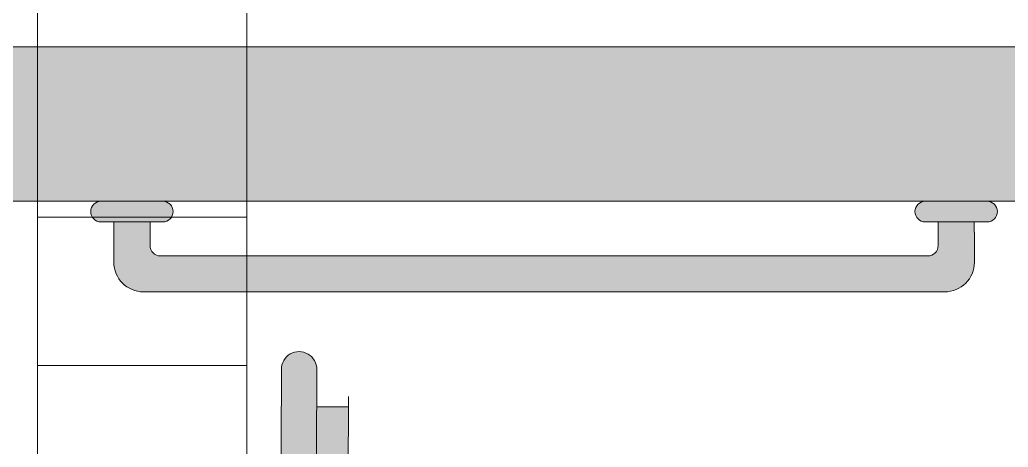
# Model space of a CAD drawing. Header units: metres. Extents: x 31.9 to 125.9, y -29 to 44.
# Drawn here: x 73.6 to 74.559, y -13.321 to -12.906 of the extents above; entities that cross this region are included whole.
import ezdxf

# ---------------------------------------------------------------- set-up
doc = ezdxf.new("R2010")
doc.units = ezdxf.units.M
doc.layers.add('ARQ', color=8, linetype='Continuous', lineweight=0)
doc.layers.add('M-HVAC-DUCT', color=7, linetype='Continuous', lineweight=18)

# ---------------------------------------------------------------- blocks, each defined once
blk = doc.blocks.new('DISCAPACITADO PLANTA')
at = {"layer": 'ARQ'}
h = blk.add_hatch(color=256, dxfattribs=at)
h.paths.add_polyline_path([(0.2628043760083756, 0.9155210386241066), (0.2917367220763083, 0.8957744353080841), (0.2907929084696974, 0.9253084473098312), (0.2699848079193998, 0.9891821049377822), (0.2518361829340137, 1.014591157022876), (0.2345313234694828, 1.019042189042224), (0.2081789582218079, 1.003787586782576), (0.1889320119713176, 0.9693642244814666), (0.1821474606727378, 0.9144338108269494), (0.1839144787564635, 0.8946915382259844), (0.1239030411526016, 0.8980980058271086), (0.1262676302798269, 0.8531030157759429), (0.1620967402852216, 0.8526047954087799), (0.1636091710562795, 0.781482444279888), (0.1947968745340347, 0.7764108792340494), (0.1984223884533946, 0.7987060587394978), (0.2077550284108582, 0.8237924942070691), (0.2300327184526623, 0.8656119918447303)])
h.paths.add_polyline_path([(0.3274821733763673, 0.8246344734682367), (0.2990053183723376, 0.890813548714803), (0.262804376008404, 0.9155210386241348), (0.2300327184526765, 0.8656119918447585), (0.2077550284108867, 0.8237924942070121), (0.1984223884533804, 0.7987060587394409), (0.1928547125747713, 0.7644675105219534), (0.1990852076352354, 0.7349170808725634), (0.1988502574039472, 0.7349195470615371), (0.1980962309949348, 0.7337422994637564), (0.1881209199293465, 0.5935998734453705), (0.1924873525855162, 0.5466038898758825), (0.1823355744549815, 0.5022256573469976), (0.1695740156607712, 0.4421867718049556), (0.1444903701679863, 0.4234329372896326), (0.1392075063119762, 0.4153334362959101), (0.1112302075232776, 0.4153395774409037), (0.0508861009930541, 0.3915303332582312), (0.0207423444606292, 0.4358733159406114), (-0.0169031308619196, 0.4226541109608064), (-0.0321564662558558, 0.4067681578242599), (-0.0351739624968701, 0.3904782537273519), (-0.0182974725520495, 0.2933147142959456), (-0.0041575336509538, 0.2740192317475021), (0.0204912812943547, 0.2636408889175925), (0.1084411244809331, 0.2939781977342903), (0.1087974094393189, 0.2112235861034151), (0.1281427081918025, 0.2113068737755697), (0.1279166145069297, 0.263821847081644), (0.2008417406481442, 0.2427723679188176), (0.2875002147426642, 0.2279655230142197), (0.3755864313305751, 0.2234811975257998), (0.499188143633063, 0.2373978427724239), (0.5825025722920998, 0.2669403247848123), (0.6386109823438773, 0.2564105646949315), (0.6869019521454476, 0.2716838861920507), (0.7183091448866608, 0.337760766282031), (0.7238001304640278, 0.3898169757127334), (0.715550231047871, 0.4143874372994534), (0.6985854645012071, 0.4286626975165151), (0.6845425847134265, 0.431283832097904), (0.6495560572550261, 0.3880416179977004), (0.631236708354095, 0.3985212510017817), (0.6082207117675296, 0.407628390905913), (0.580677753158156, 0.3954820431732742), (0.5604068149332307, 0.4188379678705731), (0.5358399969039738, 0.4337680588737812), (0.5313638421298066, 0.4353934144373853), (0.535196229276039, 0.4805957921639389), (0.5285638874535437, 0.5145179343596455), (0.5470045139793029, 0.5709915550773417), (0.555458820663091, 0.7186121133484705), (0.5577908525302178, 0.7262506053648679), (0.5606845676401662, 0.7894113583531494), (0.5508105133167049, 0.8745572789894422), (0.5108944548038608, 0.9206961116244656), (0.487438656575421, 0.9053893295089775), (0.4622942165748471, 0.8652771928808816), (0.4333176157097684, 0.7962590201834701), (0.4066490563823069, 0.7299853498469986), (0.3801814007495778, 0.6393976422910157), (0.3675515355567143, 0.5816750213288345), (0.3585536415489939, 0.58099093048898), (0.3307863639642505, 0.7926135458501449)])
h.paths.add_polyline_path([(0.1378076714539844, 0.7444662147106273), (0.127373816272609, 0.7498846693851533), (0.1126031168610382, 0.749821076820055), (0.10221630395273, 0.7443129825384461), (0.1036455233153788, 0.4123469803383986), (0.1112302075232776, 0.4153395774408751), (0.139207506311962, 0.4153334362959387), (0.1392245801852852, 0.4153596133577935)], flags=17)
h.paths.add_polyline_path([(0.7174217310685265, 0.8649389018902693), (0.6271243841438974, 0.8639410119970563), (0.6391014291187676, 0.8291924412642542), (0.7156750950628349, 0.8295221152830832)], flags=17)
h.paths.add_polyline_path([(0.707516226036347, 0.8294869887535012), (0.6738955470185175, 0.8293422410229283), (0.6698364352328099, 0.7331454628386779, 1), (0.7033912622558489, 0.7317295859620572)], flags=17)
h.paths.add_polyline_path([(0.6391014291187532, 0.8291924412643112), (0.6271243841438974, 0.8639410119970135), (0.6276061608328121, 0.7520383289404862), (0.6290230488726536, 0.7520444290947239), (0.639456904053944, 0.7466259744202121)], flags=17)
h.paths.add_polyline_path([(0.6394569040539579, 0.7466259744201978), (0.6290230488725826, 0.7520444290947239), (0.6142523494610685, 0.7519808365296257), (0.6038655365528456, 0.7464727422480593), (0.6053298580615663, 0.4063535346039945), (0.6082207117675864, 0.4076283909059413), (0.6312367083542654, 0.398521251001867), (0.6409796012207069, 0.3929478028301076)], flags=17)
h.paths.add_polyline_path([(0.6039125297097315, 0.7355576015591508), (0.5604117471849861, 0.7348352577353552), (0.555458820663091, 0.7186121133485273), (0.5470045139793172, 0.570991555077427), (0.5285638874535153, 0.5145179343595458), (0.535196229276039, 0.4805957921640527), (0.5313638421297782, 0.4353934144373568), (0.5358399969039596, 0.4337680588737955), (0.5604068149331454, 0.4188379678705731), (0.5806777531581419, 0.3954820431732742), (0.6053298580615663, 0.4063535346039945)], flags=17)
h.paths.add_polyline_path([(0.406649056382264, 0.7299853498468281), (0.4085391486342476, 0.7346823921308216), (0.3384790770189881, 0.7339851098832642), (0.3585536415490225, 0.58099093048898), (0.3675515355566716, 0.5816750213288061), (0.3801814007496489, 0.6393976422911578)], flags=16)
h.paths.add_polyline_path([(0.1980962309949348, 0.7337422994637706), (0.1988502574039614, 0.7349195470615228), (0.1378460160317445, 0.7355598868759472), (0.1392245801852852, 0.4153596133577653), (0.1444903701680147, 0.4234329372896898), (0.1695740156607997, 0.4421867718049697), (0.1823355744549104, 0.5022256573458037), (0.1924873525855162, 0.5466038898758258), (0.1881209199293465, 0.5935998734454984)], flags=16)
h.paths.add_polyline_path([(0.6972616906768963, 0.6467240606869781, 1), (0.6627294534904138, 0.646575388408209), (0.6637669044638557, 0.4056057646047151), (0.6845425847134692, 0.4312838320979325), (0.6904459743915936, 0.4301819513536034), (0.6846570483005368, 0.4687548032139122), (0.6978595839575094, 0.507850877678095)], flags=17)
h.paths.add_polyline_path([(0.7505099661382673, 0.5168261229188147), (0.7377866719074149, 0.5228503391758608), (0.7229087607600633, 0.5011800881660662), (0.7159121841106498, 0.5089130335080086), (0.7161399418638013, 0.5240700178202644), (0.6977703833893119, 0.5285695698434978), (0.6978595839574953, 0.5078508776779671), (0.6846570483005224, 0.4687548032139264), (0.6904459743915368, 0.4301819513536175), (0.6985854645012071, 0.4286626975164725), (0.7155502310478994, 0.4143874372994534), (0.7238001304640278, 0.3898169757126624), (0.7563928856570499, 0.429794935568694), (0.7637257637603483, 0.4592101265225069)])
h.paths.add_polyline_path([(0.7283392086470002, 0.6094334476354251), (0.6974228117013725, 0.6093003427004791), (0.6977703833893261, 0.528569569843512), (0.7161399418638013, 0.5240700178202787), (0.7159121841106498, 0.5089130335080371), (0.7229087607600633, 0.501180088166052), (0.7287685280419538, 0.5097150650589839)])
h.paths.add_polyline_path([(0.7292559162482349, 0.3965089900505489), (0.7238001304640278, 0.3898169757126624), (0.7183091448866749, 0.3377607662819884), (0.6987688691744866, 0.2966504236353842), (0.6999752365964014, 0.0164464320757247), (0.7308916335419866, 0.0165795370108128)])
h.paths.add_polyline_path([(0.6987688691744725, 0.2966504236353984), (0.6869019521454476, 0.2716838861920365), (0.6643741562943009, 0.2645588632308176), (0.6655985228024548, -0.0198257914740481, 1), (0.700130759989122, -0.0196771191952649)])
h.paths.add_polyline_path([(0.6374130653142629, 0.2134994448534115), (0.6042326625804721, 0.2133565926524312), (0.6047886503909297, 0.0842168290059959), (0.637969053124593, 0.084359681206891)])
h.paths.add_polyline_path([(0.1351882924195991, 0.2113372072595041), (0.1020078896859502, 0.2111943550585948), (0.1025638774963653, 0.0820545914122022), (0.13574428023, 0.0821974436131257)])
h.paths.add_polyline_path([(0.0696696466596762, 0.2806044127072056), (0.0351879771248775, 0.2687103487806297), (0.0364262748082638, -0.0189101118906763, 1), (0.0709585119948031, -0.0187614396118932)])
h.paths.add_polyline_path([(0.0351879771248918, 0.2687103487806297), (0.0204912812943974, 0.2636408889176067), (-0.0011743322711055, 0.2727631597327473), (-5.65545185225e-05, 0.0131359663251658), (0.0362876325682322, 0.0132924396252605)])
h.paths.add_polyline_path([(0.0149517648825253, 0.4812842854011308), (0.0012178860243637, 0.5183628255153537), (-0.0005983727837275, 0.5405257603157168), (-0.014506361342356, 0.5453190573470721), (-0.019240766378573, 0.5386114623494791), (-0.0201530413917794, 0.5287953622615476), (-0.0464549400030592, 0.4995449510777378), (-0.0531351315900253, 0.4504076714618038), (-0.0316901647934316, 0.4072537987013761), (-0.0169031308618912, 0.4226541109608064), (0.0144122751261762, 0.4336505127125747)])
h.paths.add_polyline_path([(0.0680894426826484, 0.6476397402703215, 1), (0.0335572054961091, 0.6474910679915383), (0.0345557724515402, 0.4155530682791664), (0.0508861009929973, 0.3915303332582169), (0.0691610316667095, 0.3987408515979496)], flags=17)
h.paths.add_polyline_path([(0.6274723139802632, 0.7831270517077799), (0.5604559884442608, 0.784422189211256), (0.5577908525302178, 0.7262506053648253), (0.5604117471850003, 0.7348352577353694), (0.6039125297097458, 0.7355576015591369), (0.6038655365528314, 0.746472742248045), (0.6142523494610828, 0.7519808365296399), (0.6276061608327979, 0.752038328940472)], flags=17)
h.paths.add_polyline_path([(0.5636886364806344, 0.9561708596053649), (0.5446128040288158, 1.023157160039062), (0.5291494823460569, 1.037923257209681), (0.516106170858379, 1.03834520418104), (0.4953413476408457, 1.022389036433607), (0.4775445066788678, 0.9995295794142152), (0.4577235820147081, 0.9332439799011212), (0.4599488018323826, 0.8913453429523626), (0.4551779248235589, 0.8483271905206777), (0.4622942165748757, 0.8652771928809672), (0.4874386565754494, 0.9053893295090348), (0.5108944548038326, 0.9206961116244514), (0.5508105133167049, 0.8745572789894422), (0.5544706183006838, 0.8887273524302088), (0.5585070864802049, 0.8983140618710763)])
h.paths.add_polyline_path([(0.1137389566157196, 0.8623397786950591), (0.0232469911084792, 0.8619501819641184), (0.0236510457955603, 0.8265427313579181), (0.1020690147012431, 0.8268803456882807)], flags=17)
h = blk.add_hatch(color=256, dxfattribs=at)
h.paths.add_polyline_path([(0.6743826314582009, 0.8939993300610781), (0.554470618300698, 0.888727352430223), (0.550810513316691, 0.8745572789894993), (0.560684567640152, 0.7894113583530782), (0.5604559884442182, 0.7844221892112273), (0.6274723139802632, 0.7831270517077799), (0.627124384143869, 0.8639410119970419), (0.6711004918476107, 0.8644269987388213)])
h.paths.add_polyline_path([(0.3135806976673194, 0.8877174423817706), (0.2934911473828663, 0.8945770232319603), (0.2990053183723376, 0.8908135487147744), (0.3274821733763389, 0.8246344734683075), (0.3247954411761214, 0.8506716087431556)])
h.paths.add_polyline_path([(0.16209674028525, 0.8526047954088085), (0.1262676302798269, 0.8531030157759429), (0.1266624166738808, 0.8455907551179394), (0.1253740961520435, 0.7708114375418944), (0.1417489198608024, 0.7628354827963051), (0.156283934812933, 0.7654711505365839), (0.1636091710562653, 0.7814824442798596)])
h.paths.add_polyline_path([(0.0653860601294412, 0.8267224138862161), (0.0318016855306667, 0.826577822457736), (0.0322249167828659, 0.7282735379905745, 1), (0.065809291381612, 0.7284181294190262)])
h.paths.add_polyline_path([(0.0316310935984205, 0.8662013562523609), (0.0316492405155771, 0.8619863563237402), (0.065233615114451, 0.8621309477521919), (0.0652154681972803, 0.8663459476816939, 1)])
h = blk.add_hatch(color=256, dxfattribs=at)
edge = h.paths.add_edge_path()
edge.add_line((0.6756513063105416, 0.8709519320295414), (0.6753779753808546, 0.8644742698683812))
edge.add_line((0.6753779753808546, 0.8644742698683812), (0.7090082288805492, 0.8648459229813028))
edge.add_line((0.7090082288805492, 0.8648459229813028), (0.7092061333336375, 0.8695360551530766))
edge.add_arc((0.6924287198220898, 0.8702439935913162), 0.0167923429267571, 357.5837850750614, 537.5837850751097)
for points in [[(0.1266624166738666, 0.8455907551179109), (0.1257794931443215, 0.862391617039364), (0.023246991108465, 0.8619501819641326), (0.0236510457955461, 0.826542731357861), (0.1018608290175109, 0.8268794493826019), (0.1022163039527584, 0.7443129825384746), (0.112603116861024, 0.749821076820041), (0.1273738162726232, 0.7498846693851107), (0.125374096152072, 0.7708114375418234)], [(0.0337297552699454, 0.6074127846357416), (-0.0026144318168377, 0.6072563113354761), (-0.0023297044922117, 0.541122452432873), (-0.0005983727837560001, 0.5405257603156742), (0.0012178860243495, 0.5183628255153394), (0.0149517648824826, 0.4812842854011167), (0.0144122751261762, 0.4336505127125605), (0.0207423444606434, 0.435873315940583), (0.0345557724515544, 0.4155530682791098)], [(0.6301757890620081, 0.2579935815989245), (0.6108144883593383, 0.2616270805920209), (0.6110221823339403, 0.2133858236972799), (0.6303674810863245, 0.2134691113694345)]]:
    blk.add_hatch(color=256, dxfattribs=at).paths.add_polyline_path(points)
for points in [[(0.6743826314581867, 0.8939993300610638), (0.554470618300698, 0.888727352430223), (0.5585070864802049, 0.8983140618710905), (0.5636886364806486, 0.9561708596053649), (0.5446128040288585, 1.023157160039033), (0.5291494823460569, 1.037923257209697), (0.516106170858379, 1.038345204181013), (0.4953413476408742, 1.022389036433634), (0.4775445066788821, 0.9995295794142152), (0.4577235820147223, 0.9332439799011067), (0.4599488018323969, 0.8913453429523912), (0.4599488018323541, 0.8913453429520926), (0.4551465800063711, 0.8480445598596587)], [(0.2917367220763509, 0.8957744353080841), (0.2907929084696974, 0.9253084473098738), (0.2699848079194425, 0.9891821049377538), (0.251836182933971, 1.014591157022876), (0.2345313234695112, 1.019042189042237), (0.2081789582218079, 1.003787586782576), (0.1889320119713176, 0.9693642244814527), (0.182147460672752, 0.9144338108269208), (0.1869715402466454, 0.8605360636146031), (0.1951956259259617, 0.8074674263207413)], [(0.3274821733762252, 0.8246344734685067), (0.2990053183723233, 0.890813548714803), (0.2628043760083898, 0.9155210386241208), (0.2300327184527049, 0.8656119918448582), (0.2077550284108867, 0.8237924942070549), (0.1984223884533946, 0.7987060587394696), (0.1928547125747855, 0.7644675105219392), (0.1990266288318878, 0.7351949125359454), (0.198096230994949, 0.7337422994637706), (0.1881209199293465, 0.5935998734454984), (0.1924873525855162, 0.5466038898758825), (0.1924873525855162, 0.5466038898757829), (0.1823355744547825, 0.5022256573454345), (0.1695740156607712, 0.4421867718048845)], [(0.2934911473827526, 0.8945770232319317), (0.3135806976673194, 0.8877174423817706), (0.3247954411760645, 0.8506716087433828), (0.3307863639642221, 0.7926135458510828), (0.3585536415490083, 0.5809909304889658), (0.3675515355566858, 0.5816750213288202), (0.3801814007495494, 0.6393976422909873), (0.4066490563823352, 0.7299853498469986), (0.4333176157086029, 0.7962590201808695), (0.4333176157086029, 0.7962590201809832), (0.4622942165748328, 0.8652771928809102), (0.487438656575421, 0.9053893295089921), (0.5108944548038467, 0.9206961116244514), (0.5508105133167049, 0.8745572789894707), (0.5606845676401662, 0.7894113583531494), (0.5577908525302178, 0.7262506053648821)], [(0.1265743822442857, 0.8530987502478096), (0.1620967402852216, 0.8526047954087799), (0.1636091710562795, 0.781482444279888), (0.1562839348129188, 0.7654711505365839), (0.1417489198607882, 0.7628354827963051), (0.1253740961520435, 0.7708114375418944), (0.1266624166738808, 0.8455907551178825), (0.1239030411526016, 0.8980980058271228), (0.1839144787565061, 0.8946915382259701)], [(0.6743826314581867, 0.8939993300610638), (0.6711004918476107, 0.8644269987388071)], [(0.554470618300698, 0.888727352430223), (0.5508105133167049, 0.8745572789894707)], [(0.6271243841438832, 0.8639410119970419), (0.7174103769978049, 0.8649387764146894)], [(0.6409796012206928, 0.3929478028301219), (0.6391014291187532, 0.8291924412643112), (0.6271243841438832, 0.8639410119970419), (0.6276061608327979, 0.752038328940472)], [(0.639089174469163, 0.8291923885040831), (0.7156750950628349, 0.8295221152830691), (0.7156750950628349, 0.8295221152831258), (0.7174232910989105, 0.8649705348478278)], [(0.1257794931443357, 0.8623916170394208), (0.023246991108465, 0.8619501819641184), (0.0236510457955745, 0.8265427313578895), (0.1018730836671722, 0.8268795021427735)], [(0.1021534232647383, 0.8271368233832561), (0.1135382282120503, 0.8617298600309766)], [(0.1018608290175251, 0.8268794493825737), (0.1036455233153788, 0.41234698033837)], [(0.6685545111867555, 0.8293192461626828), (0.6720747298613219, 0.7861907454663993)], [(0.1636091710562795, 0.781482444279888), (0.1947968745340205, 0.776410879234021)], [(0.6274723139802632, 0.7831270517077941), (0.5604559884442608, 0.7844221892112273)], [(0.1253740961520435, 0.7708114375418944), (0.127373816272609, 0.7498846693851391)], [(0.1392245801852852, 0.4153596133577083), (0.1378076714539702, 0.7444662147106129), (0.127373816272609, 0.7498846693851391), (0.112603116861024, 0.749821076820055), (0.1022163039528152, 0.7443129825384746)], [(0.6394569040540006, 0.7466259744201978), (0.6290230488726394, 0.7520444290947239), (0.6142523494610544, 0.7519808365296399), (0.6038655365528456, 0.7464727422480593), (0.6053298580615519, 0.4063535346039799)], [(0.1378460160316877, 0.735559886875933), (0.1988502574040041, 0.7349195470615371)], [(0.3384790770189881, 0.7339851098832642), (0.4083714522483036, 0.7346807231100883)], [(0.5313638421298208, 0.4353934144374139), (0.535196229276039, 0.4805957921640245), (0.535196229276025, 0.4805957921640811), (0.5285638874535153, 0.5145179343596312), (0.5285638874535012, 0.5145179343595317), (0.5470045139793172, 0.570991555077413), (0.5554588206631053, 0.718612113348513), (0.5554588206631053, 0.7186121133485415), (0.5604117471849861, 0.7348352577353694), (0.5604117471849435, 0.7348352577353694), (0.6040501553858209, 0.735559886875663)], [(0.7282617021887035, 0.6274359389035739), (0.7287685280419538, 0.5097150650588845)], [(-0.0026732353680217, 0.6209146623969275), (-0.0023297044922117, 0.5411224524327736)], [(-0.0026144318168946, 0.6072563113354761), (0.03372975526991701, 0.6074127846357272)], [(0.6974228117013866, 0.6093003427004791), (0.7283392086470997, 0.6094334476354109)], [(0.3513491917761655, 0.5790641534613316), (0.3356585475749512, 0.5628943249458871)], [(0.1920688726283686, 0.5600004581634437), (0.2091200124941395, 0.5670314718278036), (0.2194613585834588, 0.5640602248391104)], [(0.4122899630091156, 0.560586537296615), (0.383533012239539, 0.5726946039315379)], [(0.0144122751261904, 0.4336505127125605), (0.0149517648824968, 0.4812842854011026), (0.0012178860243637, 0.5183628255153679), (-0.0005983727837560001, 0.5405257603156742), (-0.014506361342356, 0.5453190573470863), (-0.0192407663785872, 0.5386114623494649), (-0.0223342063578826, 0.5053259771470949), (-0.0348728226689872, 0.5049286523153143)], [(-0.0201530413918647, 0.5287953622614765), (-0.0464549400030592, 0.4995449510777661), (-0.0531351315900253, 0.4504076714617895), (-0.031964316342723, 0.407805475987118), (-0.0351739624968559, 0.3904782537273093), (-0.0182974725520637, 0.2933147142959314), (-0.0041575336509254, 0.2740192317475305), (0.0204912812943547, 0.2636408889175783), (0.1236258483881301, 0.299215997391201), (0.1337358376739957, 0.3089681819516983), (0.1777577060294107, 0.2892069013819025), (0.2260085434443226, 0.2841258904122696), (0.2696657681564432, 0.2949294606525541)], [(0.6980150138041524, 0.5285096485732482), (0.7161399418638013, 0.5240700178202787), (0.7159121841106355, 0.5089130335080086), (0.7229087607600775, 0.5011800881660378), (0.7377866719074007, 0.5228503391758466), (0.7505099661382673, 0.5168261229188147), (0.7637257637603483, 0.4592101265225355), (0.7563928856570215, 0.429794935568694), (0.7238001304640278, 0.3898169757126624), (0.715550231047871, 0.4143874372994534), (0.6985854645011785, 0.4286626975165009), (0.684542584713455, 0.4312838320979325), (0.6495560572550119, 0.3880416179976862), (0.6495560572550261, 0.3880416179976862), (0.6312367083542938, 0.3985212510017959), (0.6082207117675438, 0.4076283909059272), (0.5806777531581419, 0.3954820431732742), (0.5604068149331596, 0.4188379678706299), (0.5358399969041159, 0.4337680588737527), (0.5145488251704933, 0.4414991866337206), (0.5145488251704649, 0.4414991866337348), (0.4948517334010917, 0.4792108308046326), (0.4531142326795532, 0.5060402690195362), (0.3825937748353283, 0.5205563975847411), (0.334593521373165, 0.5214210923378602), (0.2821422358915697, 0.5049809276264057), (0.2135492906019465, 0.4656514888350928)], [(0.6904459743915794, 0.4301819513536034), (0.6846570483005224, 0.4687548032139122), (0.6982892343074952, 0.509123181916664)], [(-0.0321564662558558, 0.4067681578242599), (-0.0169031308619054, 0.4226541109608064), (0.020742344460615, 0.4358733159405972), (0.0508861009930257, 0.3915303332582312), (0.0508861009930115, 0.3915303332582169), (0.1112302075232634, 0.4153395774408751), (0.1392075063119904, 0.4153334362959244), (0.1392075063119762, 0.4153334362959244), (0.1444903701680005, 0.4234329372896612), (0.1726022762811539, 0.4444508565274107), (0.2018810256085857, 0.4613084600851495), (0.2251877385348564, 0.4683393364312284)], [(0.3153277265553811, 0.3964298740043972), (0.3357159732955921, 0.4228856338268372), (0.3579080228632421, 0.4369733928722326), (0.3795819174309827, 0.4452754721442318), (0.4036989138925267, 0.4429489786939911), (0.4534896145977996, 0.386275610736476), (0.473521236476856, 0.3521047781518973), (0.4695065296907189, 0.2900876647377117), (0.4384869587353819, 0.2455281396479734), (0.3860654903142375, 0.2307431560904973), (0.3525182548879968, 0.2296917704107102), (0.3359187651136892, 0.2347124030877268), (0.3137034946882409, 0.2349442195044702), (0.2937927845439532, 0.2555854476298833), (0.273800077483358, 0.2716749275821542), (0.2755930789670486, 0.3022734161333176), (0.2809275249770309, 0.345639924506159), (0.3078315058430121, 0.3915153781123877), (0.3224410634462771, 0.3982889987373568), (0.3485623464755605, 0.4007159470544936), (0.3802680441201573, 0.3914522675830483), (0.4186728197385749, 0.3634410776235342), (0.4402784402614657, 0.3762307982584332), (0.4559631024487203, 0.3747641683988689)], [(0.7292559162482064, 0.3965089900505347), (0.730934937556782, 0.0065212765066605)], [(0.7238001304640278, 0.3898169757126624), (0.7183091448866749, 0.3377607662820026), (0.6869019521454476, 0.2716838861920365), (0.6386109823438773, 0.2564105646949173), (0.5385916091940857, 0.2751810128797274)], [(0.3638989456514281, 0.3789153299799324), (0.3956315738313663, 0.3792786046076202)], [(0.4192693416140827, 0.3624626191989222), (0.4025080305780194, 0.2868587773926947)], [(0.3040715410366914, 0.3460911096075847), (0.2777532712309068, 0.3075528833160916)], [(0.3425445375909959, 0.3187250731885314), (0.3675636362761878, 0.3295916937360914), (0.3838497743386142, 0.334371150706815)], [(0.1087972242335553, 0.2112666040126783), (0.1084411244809189, 0.2939781977342051)], [(0.1281427081918025, 0.2113068737755839), (0.1277975277156855, 0.2914822378017447)], [(0.549141645272627, 0.2773083522560995), (0.508451823104636, 0.2691035404170208), (0.4635568560848782, 0.2815023233914218)], [(-0.001174332271134, 0.2727631597327473), (0, 0)], [(0.2982959537145575, 0.2538992011082826), (0.305662314695283, 0.2711009491685274)], [(0.1279166145069723, 0.263821847081644), (0.2008417406483431, 0.242772367918775), (0.2875002147428773, 0.227965523014177), (0.3755864313305466, 0.2234811975258282), (0.4991881436330772, 0.2373978427724239), (0.5825025722920146, 0.2669403247847981)], [(0.6110219971281339, 0.2134288416065573), (0.6108144883593241, 0.2616270805919925)], [(0.6303674810863386, 0.2134691113694345), (0.6301757890620224, 0.2579935815989387)], [(-5.65545185225e-05, 0.0131359663251516), (0.0362876325682464, 0.0132924396252605)], [(0.7308916335420009, 0.0165795370108128), (0.6999752365964156, 0.0164464320757674)]]:
    blk.add_lwpolyline(points, dxfattribs=at)
for points in [[(0.3135806976673052, 0.8877174423817564), (0.2934911473828094, 0.8945770232319603), (0.299005318372366, 0.8908135487147744), (0.3274821733763389, 0.8246344734682223), (0.3247954411760929, 0.850671608743184)], [(0.1266624166738666, 0.8455907551176833), (0.1257794931443357, 0.8623916170393924), (0.023246991108465, 0.8619501819641326), (0.0236510457955603, 0.8265427313578753), (0.1018608290175393, 0.8268794493826019), (0.1022163039527442, 0.7443129825384461), (0.1126031168609956, 0.749821076820041), (0.127373816272609, 0.7498846693851391), (0.125374096152072, 0.770811437541866)], [(0.1351882924195991, 0.2113372072595183), (0.1357442802300142, 0.0821974436131257), (0.1025638774963795, 0.082054591412188), (0.1025638774963795, 0.0820545914121596), (0.1020078896859644, 0.2111943550586091)], [(0.637969053124607, 0.084359681206891), (0.6047886503909581, 0.0842168290060102), (0.6047886503909581, 0.0842168290059817), (0.6042326625804862, 0.2133565926524312), (0.6374130653142345, 0.2134994448533973)]]:
    blk.add_lwpolyline(points, close=True, dxfattribs=at)
for points in [[(0.065233615114451, 0.8621309477521492), (0.0652154681972803, 0.8663459476811823), (0.0652154681972093, 0.8663459476812958, 0.9999999999999998), (0.0316310935983779, 0.8662013562528301), (0.0316310935984205, 0.8662013562527164), (0.0316508001144342, 0.8616241069706234)], [(0.6753899419414893, 0.8647578650592604), (0.6756513063105416, 0.8709519320296408), (0.6756513063104564, 0.8709519320297259, -0.9999999999999998), (0.7092061333334954, 0.8695360551531051), (0.7092061333336375, 0.86953605515302), (0.7090131620041121, 0.8649628329406625)], [(0.0318016855306667, 0.8265778224577218), (0.0322249167828659, 0.7282735379905177), (0.0322249167827096, 0.7282735379905745, 0.9999999999999998), (0.0658092913815409, 0.7284181294190404), (0.065809291381612, 0.7284181294189837), (0.0653860601294696, 0.8267224138862019)], [(0.707516226036347, 0.8294869887535155), (0.7033912622558489, 0.731729585962043), (0.7033912622557068, 0.7317295859620572, -0.9999999999999998), (0.6698364352326678, 0.7331454628386779), (0.6698364352328099, 0.7331454628386496), (0.6738871908237343, 0.8291442077932913)], [(0.0691610316666953, 0.3987408515978927), (0.0680894426826484, 0.6476397402702645), (0.0680894426825347, 0.6476397402703215, 0.9999999999999998), (0.0335572054959954, 0.6474910679915383), (0.0335572054961091, 0.6474910679914956), (0.0345557724515402, 0.4155530682790527)], [(0.6978595839574809, 0.5078508776779387), (0.6972616906768963, 0.6467240606868643), (0.6972616906767826, 0.6467240606869781, 0.9999999999999998), (0.6627294534902433, 0.646575388408195), (0.6627294534904138, 0.6465753884081379), (0.6637669044638557, 0.4056057646046157)], [(0.6643741562943009, 0.264558863230846), (0.6655985228024548, -0.0198257914741049), (0.6655985228023411, -0.0198257914740481, 0.9999999999999998), (0.7001307599888805, -0.0196771191952649), (0.700130759989122, -0.0196771191953218), (0.6987688691744866, 0.2966504236353131)], [(0.0351879771248918, 0.2687103487806297), (0.0364262748082638, -0.0189101118907615), (0.0364262748080933, -0.0189101118906763, 0.9999999999999998), (0.0709585119946326, -0.0187614396118932), (0.0709585119948031, -0.0187614396119784), (0.06966964665966201, 0.2806044127072198)]]:
    blk.add_lwpolyline(points, format="xyb", dxfattribs=at)
blk.add_lwpolyline([(0.6756513063105416, 0.8709519320295414), (0.6753779753808546, 0.8644742698683812), (0.7090082288805492, 0.8648459229813028), (0.7092061333336375, 0.8695360551530766, 1)], format="xyb", close=True, dxfattribs=at)
blk = doc.blocks.new('BARANDA SANIT MINUS')
at = {"layer": 'ARQ'}
h = blk.add_hatch(color=256, dxfattribs=at)
edge = h.paths.add_edge_path()
edge.add_arc((-0.0429999999999069, 0.0275000000000176), 0.0100000000000051, 180, 270)
edge.add_line((-0.0429999999999069, 0.0175000000000125), (-0.0199999999998966, 0.0175000000000125))
edge.add_line((-0.0199999999998966, 0.0175000000000125), (-0.0199999999998966, -0.0174999999999699))
edge.add_line((-0.0199999999998966, -0.0174999999999699), (-0.0299999999998875, -0.0174999999999841))
edge.add_line((-0.0299999999998875, -0.0174999999999841), (-0.0299999999999017, -0.0177381380714792))
edge.add_line((-0.0299999999999017, -0.0177381380714792), (-0.0589999999999122, -0.0177381380714792))
edge.add_arc((-0.0589999999999122, 0.0112618619285172), 0.0289999999999964, 180, 270, ccw=False)
edge.add_line((-0.0879999999999086, 0.0112618619285172), (-0.0879999999999086, 0.2918809309642539))
edge.add_line((-0.0879999999999086, 0.2918809309642539), (-0.0879999999998944, 0.7886190690357608))
edge.add_arc((-0.05899999999989802, 0.7886190690357608), 0.02899999999999638, 89.99999999999989, 180, ccw=False)
edge.add_line((-0.058999999999898, 0.8176190690357572), (-0.0299999999998875, 0.8176190690357572))
edge.add_line((-0.0299999999998875, 0.8176190690357572), (-0.0199999999998966, 0.8176190690357572))
edge.add_line((-0.0199999999998966, 0.8176190690357572), (-0.0199999999999108, 0.7823809309642799))
edge.add_line((-0.0199999999999108, 0.7823809309642799), (-0.0429999999998927, 0.7823809309642658))
edge.add_arc((-0.04299999999989264, 0.7723809309642606), 0.01000000000000512, 90.00000000000037, 180.0000000000006)
edge.add_line((-0.0529999999998978, 0.7723809309642605), (-0.052999999999912, 0.2918809309642539))
edge.add_line((-0.052999999999912, 0.2918809309642539), (-0.052999999999912, 0.02750000000001762))
edge = h.paths.add_edge_path()
edge.add_arc((-0.00999999999994825, 0.8300000000000621), 0.00999999999993405, -1.2147438610554673e-10, 179.9999999998785, ccw=False)
edge.add_line((-1.42e-14, 0.8300000000000409), (0, 0.7699999999999534))
edge.add_arc((-0.0099999999999483, 0.7699999999999534), 0.0099999999999483, -180, 0, ccw=False)
edge.add_line((-0.0199999999998966, 0.7699999999999534), (-0.0199999999998823, 0.8300000000000833))
edge = h.paths.add_edge_path()
edge.add_arc((-0.00999999999994825, 0.0300000000000651), 0.00999999999993405, -1.21985976875294e-10, 179.9999999998779, ccw=False)
edge.add_line((-1.42e-14, 0.0300000000000438), (0, -0.0300000000000438))
edge.add_arc((-0.0099999999999483, -0.0300000000000438), 0.0099999999999483, -180, 0, ccw=False)
edge.add_line((-0.0199999999998966, -0.0300000000000438), (-0.0199999999998823, 0.0300000000000864))
for points in [[(-0.0199999999998823, 0.8300000000000833, -0.9999999999999998), (-1.42e-14, 0.8300000000000409), (0, 0.7699999999999534), (0, 0.7699999999999534, -0.9999999999999998), (-0.0199999999998966, 0.7699999999999534), (-0.0199999999998966, 0.7699999999999534), (-0.0199999999998823, 0.8300000000000833)], [(-0.052999999999912, 0.0275000000000176, 0.4142135623730951), (-0.0429999999999069, 0.0175000000000125), (-0.0199999999998966, 0.0175000000000125), (-0.0199999999998966, -0.0174999999999699), (-0.0299999999998875, -0.0174999999999841), (-0.0299999999999017, -0.0177381380714792), (-0.0589999999999122, -0.0177381380714792, -0.4142135623730951), (-0.0879999999999086, 0.0112618619285172), (-0.0879999999999086, 0.2918809309642539), (-0.0879999999998944, 0.7886190690357608, -0.4142135623730951), (-0.058999999999898, 0.8176190690357572), (-0.0299999999998875, 0.8176190690357572), (-0.0199999999998966, 0.8176190690357572), (-0.0199999999999108, 0.7823809309642799), (-0.0429999999998927, 0.7823809309642658, 0.4142135623730951), (-0.0529999999998978, 0.7723809309642605), (-0.052999999999912, 0.2918809309642539)], [(-0.0199999999998823, 0.0300000000000864, -0.9999999999999998), (-1.42e-14, 0.0300000000000438), (0, -0.0300000000000438), (0, -0.0300000000000438, -0.9999999999999998), (-0.0199999999998966, -0.0300000000000438), (-0.0199999999998966, -0.0300000000000438), (-0.0199999999998823, 0.0300000000000864)]]:
    blk.add_lwpolyline(points, format="xyb", close=True, dxfattribs=at)
blk = doc.blocks.new('PISO 9')
at = {"layer": 'ARQ', "ltscale": 0.01}
h = blk.add_hatch(color=256, dxfattribs=at)
h.dxf.hatch_style = 1
h.paths.add_polyline_path([(347.2881534911726, -2856.368976286525), (347.1381282519897, -2856.368976286525), (347.1380596693377, -2855.04395543377), (347.2880849085207, -2855.04395543377)])
h.paths.add_polyline_path([(347.1380596693361, -2855.356068006049), (347.1380596693361, -2855.206042766867), (346.5043883250069, -2855.206042766867), (346.5043883250069, -2855.356068006049)])
h.paths.add_polyline_path([(345.0504285109469, -2855.356395138925), (345.0504285109469, -2855.206369899743), (345.7043883240817, -2855.206042766867), (345.7043883240817, -2855.356068006049)])
h.paths.add_polyline_path([(343.6865620682313, -2855.356131639021), (343.6865620682313, -2855.206106399838), (344.2504285109314, -2855.205779266983), (344.2504285109314, -2855.355804506165)])
h.paths.add_polyline_path([(342.5366390291479, -2856.368917034884), (342.3866137899649, -2856.368917034884), (342.3865656373453, -2855.356096361853), (342.5365908765282, -2855.356096361853)])
h.paths.add_polyline_path([(342.3866137899649, -2856.368917034884), (347.2881534911726, -2856.368976286525), (347.2881534958137, -2856.518980487977), (342.3866137946061, -2856.518921236453)])
h.paths.add_polyline_path([(343.9897889866434, -2856.368776419806), (343.8397637474604, -2856.368776419806), (343.8397155948408, -2855.355955746774), (343.9897408340237, -2855.355955746774)])
h.paths.add_polyline_path([(345.638971238908, -2856.368876353165), (345.488945999725, -2856.368876353165), (345.488893880929, -2855.356094767445), (345.638919120112, -2855.356094767445)])
h.paths.add_polyline_path([(347.2694238553825, -2854.141584937934), (347.2694357204375, -2854.004946134206), (347.1193866185715, -2854.004946134206), (347.1193747535174, -2854.141584937934)])
h.paths.add_polyline_path([(348.9889858035563, -2853.854941184013), (345.3374779915384, -2853.854992214971), (345.3374779868973, -2854.004996416424), (348.9889857989151, -2854.004945385582)])
h.paths.add_polyline_path([(345.3374788632063, -2853.854954090471), (345.3376849808481, -2850.131202351466), (345.4876891823003, -2850.131202346825), (345.487483064775, -2853.85495408583)])
h.paths.add_polyline_path([(342.388724546302, -2852.905897443935), (344.4366091566806, -2852.905911757984), (344.4366091613217, -2853.055915959436), (343.4866091566805, -2853.055911757983), (343.4866091566805, -2853.855911757983), (343.3366091566807, -2853.854955999975), (343.3366091566807, -2853.055906696108), (342.3887245509432, -2853.055901645504)])
h.paths.add_polyline_path([(350.2092175685893, -2851.005084902324), (345.4877255104627, -2851.0049918155), (345.4877255058216, -2851.154996016952), (350.2092175639482, -2851.155089103892)])
h.paths.add_polyline_path([(346.7972852436812, -2851.00500749943), (346.7976483700265, -2849.973898942979), (346.9476525714788, -2849.973898938339), (346.9472894452499, -2851.005007494789)])
h.paths.add_polyline_path([(343.2361288327863, -2850.131022797045), (343.2361288327863, -2849.981022799599), (345.4878149547039, -2849.981205766068), (345.4878149547039, -2850.131205763514)])
h.paths.add_polyline_path([(350.0592175331801, -2851.005046306395), (350.0595799549451, -2844.480755684063), (350.2095841563973, -2844.480755679423), (350.2092217347488, -2851.005046301754)])
h.paths.add_polyline_path([(351.4125508645509, -2851.005065633899), (353.9873366063468, -2851.005004550259), (353.987336610988, -2851.155008751712), (351.412550869192, -2851.155069835468)])
h.paths.add_polyline_path([(351.4925990966792, -2851.155068155032), (351.4927123966879, -2853.954889164785), (351.6427614985539, -2853.954889164785), (351.6426480854066, -2851.155067839656)])
h.paths.add_polyline_path([(352.54512944262, -2853.804824939639), (353.588313391926, -2853.80480879836), (353.588313391926, -2853.954857900226), (352.54512944262, -2853.954874041504)])
h.paths.add_polyline_path([(351.6426811714334, -2855.113910609376), (353.5883226805527, -2855.113886778528), (353.5883226805527, -2855.263935880394), (351.6426811714334, -2855.263959711241)])
h.paths.add_polyline_path([(351.4926317325162, -2856.362296399158), (351.4929130692631, -2855.113910606041), (351.6429621711291, -2855.113910606041), (351.6426808343822, -2856.362296399158)])
h.paths.add_polyline_path([(353.5883168676896, -2856.368967624149), (353.5883556154479, -2857.264661579508), (353.4383065135819, -2857.264661579508), (353.4382677658236, -2856.368967624149)])
h.paths.add_polyline_path([(353.5883315048141, -2856.368967624264), (354.0353387694822, -2856.368960826278), (354.0353387694822, -2856.519009928144), (353.5883315048141, -2856.519016726129)])
h.paths.add_polyline_path([(354.1853878713036, -2856.368960826278), (354.1854128560719, -2857.568960826277), (354.0353637542059, -2857.568960826277), (354.0353387694377, -2856.368960826278)])
h.paths.add_polyline_path([(351.6427995925292, -2857.264666894305), (354.0353387694822, -2857.264660096313), (354.0353387694822, -2857.414709198179), (351.6427995925292, -2857.41471599617)])
h.paths.add_polyline_path([(351.4926317325176, -2857.264666894121), (351.4929101748892, -2858.461036820181), (351.6429592767552, -2858.461036820181), (351.6426808343836, -2857.264666894121)])
h.paths.add_polyline_path([(351.0294006386798, -2858.461107698912), (351.6426839326948, -2858.461026982124), (351.6426839326948, -2858.61107608399), (351.0294006386798, -2858.611156800777)])
h.paths.add_polyline_path([(349.832782494733, -2856.368995631992), (349.8342056235117, -2859.980562953583), (349.9842547253777, -2859.980562953583), (349.982831596599, -2856.368995631992)])
h.paths.add_polyline_path([(350.1270301428617, -2858.461139229078), (349.98365599572, -2858.461127398354), (349.98365599572, -2858.61117650022), (350.1270301428617, -2858.611188330943)])
h.paths.add_polyline_path([(352.2337223853954, -2858.461107698914), (354.0353464456027, -2858.461026982122), (354.0353464456027, -2858.611076083988), (352.2337223853954, -2858.611156800779)])
h.paths.add_polyline_path([(353.6194685378462, -2860.7769417958), (353.6194930768113, -2862.280607882768), (353.4694439749453, -2862.280607882768), (353.4694194359802, -2860.7769417958)])
h.paths.add_polyline_path([(353.6194715538054, -2860.77693100904), (354.035349948716, -2860.77689073295), (354.035349948716, -2860.926939834816), (353.6194715538054, -2860.926980110905)])
h.paths.add_polyline_path([(354.1853955418451, -2860.776899953183), (354.1854200808102, -2862.280566040151), (354.0353709789442, -2862.280566040151), (354.0353464399791, -2860.776899953183)])
h.paths.add_polyline_path([(350.384194758097, -2862.280588873095), (354.1853955403637, -2862.280566040151), (354.1853955403637, -2862.430615142018), (350.384194758097, -2862.430637974962)])
h.paths.add_polyline_path([(349.8842593534157, -2862.430615865844), (349.8841947568858, -2862.380562136068), (350.3841624598501, -2862.38056213594), (350.38422705638, -2862.430615865715)])
h.paths.add_polyline_path([(349.8842593534157, -2862.430615865844), (349.8342056236399, -2862.430680462374), (349.8342056235117, -2859.980594837415), (349.8842593532875, -2859.980530240885)])
at = {"layer": 'ARQ'}
blk.add_lwpolyline([(351.6426811714332, -2855.113910609376), (353.5883226805524, -2855.113886778528), (353.5883226805524, -2855.263935880394), (351.6426811714332, -2855.263959711241)], close=True, dxfattribs=at)
at = {"layer": 'ARQ', "rotation": 90.00000000000001}
blk.add_blockref('BARANDA SANIT MINUS', (353.1432830404904, -2855.263942761653), dxfattribs=at)
at = {"layer": 'ARQ', "xscale": -1, "rotation": 180}
blk.add_blockref('DISCAPACITADO PLANTA', (351.8227059847034, -2855.446932486532), dxfattribs=at)
blk = doc.blocks.new('M_Rectangular Transition - Angle - 10 LAMINA-2175995-NIVEL 09')
at = {"layer": 'M-HVAC-DUCT', "color": 3, "true_color": 0x00ff00}
for p, q in [((5.741827662202739e-15, 0.1015999999999925), (5.741827662202739e-15, -0.1016000000000076)), ((5.741827662202739e-15, 0.1015999999999925), (0.1440505582182955, 0.1015999999999994)), ((6.785796328057788e-15, 0.1015999999999925), (0.1440505582182968, 0.1015999999999994)), ((6.785796328057788e-15, -0.1016000000000076), (6.785796328057788e-15, 0.1015999999999925)), ((0.1440505582182955, -0.1016000000000011), (0.1440505582182955, 0.1015999999999994)), ((0.1440505582182968, 0.1015999999999994), (0.1440505582182968, -0.1016000000000011)), ((5.741827662202739e-15, -0.1016000000000076), (0.1440505582182955, -0.1016000000000011)), ((0.1440505582182968, -0.1016000000000011), (6.784839357010242e-15, -0.1016000000000076))]:
    blk.add_line(p, q, dxfattribs=at)

msp = doc.modelspace()

# ---------------------------------------------------------------- linework, layer by layer
at = {"layer": 'M-HVAC-DUCT', "color": 3, "true_color": 0x00ff00}
for p, q in [((73.61687765307828, -13.09730303635288), (73.61687765307829, -10.07341930581877)), ((73.8200776530783, -10.07341930581877), (73.82007765307829, -13.09730303635288)), ((73.61687765307828, -13.09730303635288), (73.82007765307827, -13.09730303635288)), ((73.8200776530783, -13.24135359457117), (73.61687765307829, -13.24135359457117)), ((73.61687765307829, -14.96700825571813), (73.61687765307829, -13.24135359457117)), ((73.8200776530783, -13.24135359457117), (73.8200776530783, -14.96700825571813))]:
    msp.add_line(p, q, dxfattribs=at)

# ---------------------------------------------------------------- block references
at = {"layer": 'ARQ', "linetype": 'Continuous'}
msp.add_blockref('PISO 9', (-278.6348317716115, 2842.181911951618), dxfattribs=at)
at = {"layer": 'M-HVAC-DUCT', "color": 3, "true_color": 0x00ff00, "rotation": 270}
msp.add_blockref('M_Rectangular Transition - Angle - 10 LAMINA-2175995-NIVEL 09', (73.7184776530783, -13.09730303635287), dxfattribs=at)

doc.saveas('drawing.dxf')
